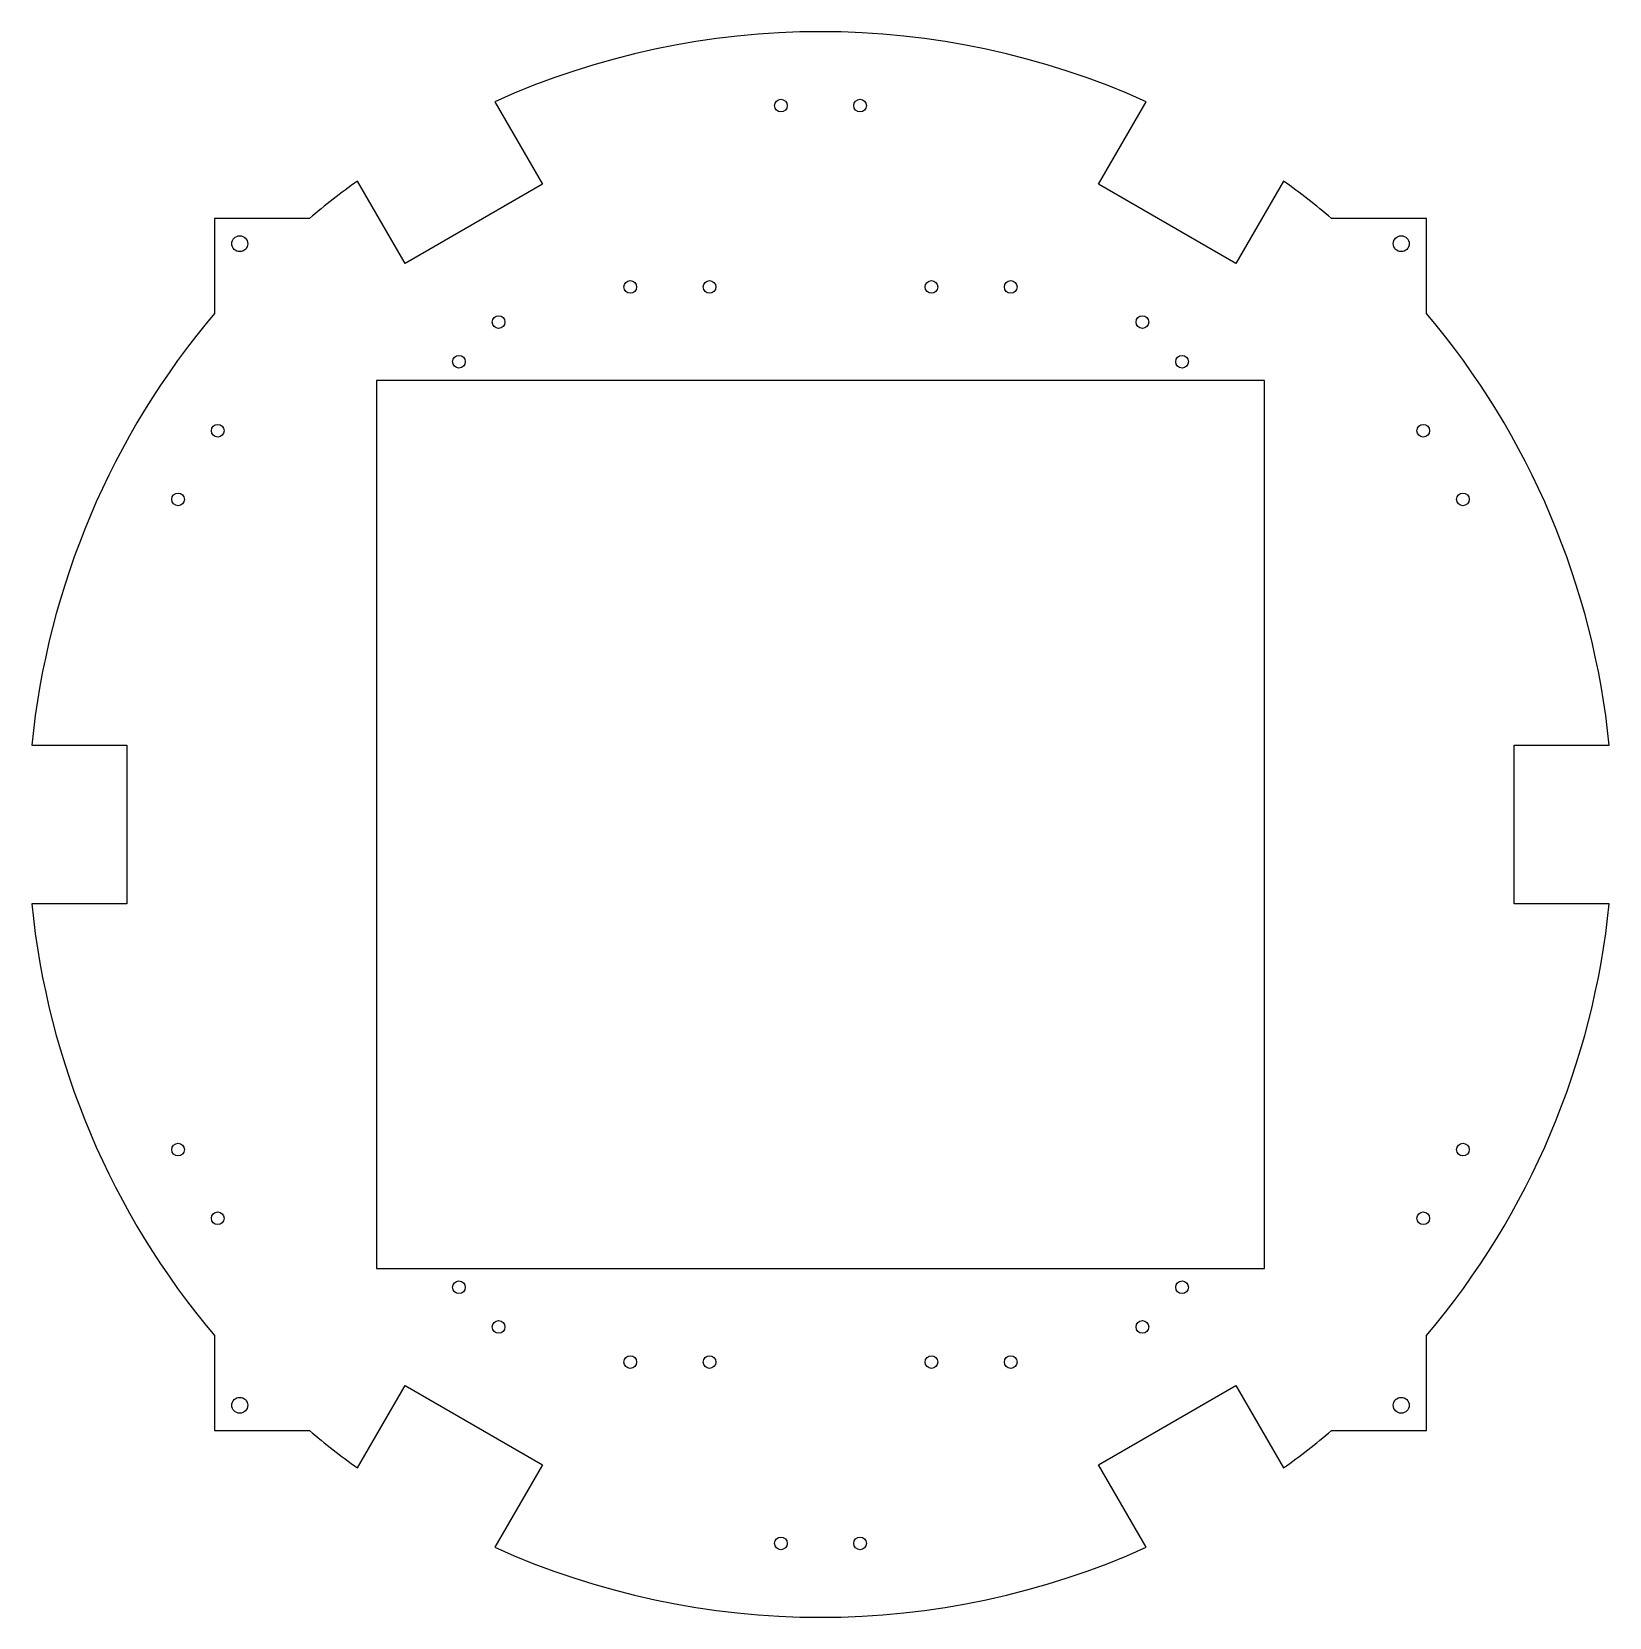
# Model space of a CAD drawing. Extents: x -249 to 249, y -250 to 250.
import ezdxf

# ---------------------------------------------------------------- set-up
doc = ezdxf.new("R2010")
doc.units = 0
doc.layers.get('0').update_dxf_attribs({"linetype": 'CONTINUOUS'})

msp = doc.modelspace()

# ---------------------------------------------------------------- linework, layer by layer
at = {"color": 7, "linetype": 'CONTINUOUS'}
for p, q in [((-102.72, 227.92), (-87.72, 201.94)), ((87.72, 201.94), (102.72, 227.92)), ((-131.02, 176.94), (-146.02, 202.92)), ((-87.72, 201.94), (-131.02, 176.94)), ((131.02, 176.94), (87.72, 201.94)), ((146.02, 202.92), (131.02, 176.94)), ((-191.14, 191.14), (-191.14, 161.14)), ((-161.14, 191.14), (-191.14, 191.14)), ((191.14, 191.14), (161.14, 191.14)), ((191.14, 161.14), (191.14, 191.14)), ((-140, 140), (-140, -140)), ((140, 140), (-140, 140)), ((140, -140), (140, 140)), ((-248.75, 25), (-218.75, 25)), ((-218.75, 25), (-218.75, -25)), ((218.75, 25), (248.75, 25)), ((218.75, -25), (218.75, 25)), ((-218.75, -25), (-248.75, -25)), ((248.75, -25), (218.75, -25)), ((-140, -140), (140, -140)), ((-191.14, -161.14), (-191.14, -191.14)), ((191.14, -191.14), (191.14, -161.14)), ((-146.02, -202.92), (-131.02, -176.94)), ((-131.02, -176.94), (-87.72, -201.94)), ((87.72, -201.94), (131.02, -176.94)), ((131.02, -176.94), (146.02, -202.92)), ((-191.14, -191.14), (-161.14, -191.14)), ((161.14, -191.14), (191.14, -191.14)), ((-87.72, -201.94), (-102.72, -227.92)), ((102.72, -227.92), (87.72, -201.94))]:
    msp.add_line(p, q, dxfattribs=at)
for centre, radius in [((-12.5, 226.7), 2), ((12.5, 226.7), 2), ((-183.14, 183.14), 2.5), ((183.14, 183.14), 2.5), ((-60, 169.5), 2), ((-35, 169.5), 2), ((35, 169.5), 2), ((60, 169.5), 2), ((-101.52, 158.44), 2), ((101.52, 158.44), 2), ((-114.02, 145.94), 2), ((114.02, 145.94), 2), ((-190.07, 124.17), 2), ((190.07, 124.17), 2), ((-202.57, 102.52), 2), ((202.57, 102.52), 2), ((-202.57, -102.52), 2), ((202.57, -102.52), 2), ((-190.07, -124.17), 2), ((190.07, -124.17), 2), ((-114.02, -145.94), 2), ((114.02, -145.94), 2), ((-101.52, -158.44), 2), ((101.52, -158.44), 2), ((-60, -169.5), 2), ((-35, -169.5), 2), ((35, -169.5), 2), ((60, -169.5), 2), ((-183.14, -183.14), 2.5), ((183.14, -183.14), 2.5), ((-12.5, -226.7), 2), ((12.5, -226.7), 2)]:
    msp.add_circle(centre, radius, dxfattribs=at)
for start, end in [(65.7392, 114.2608), (125.7392, 130.1324), (49.8676, 54.2608), (139.8676, 174.2608), (5.7392, 40.1324), (185.7392, 220.1324), (319.8676, 354.2608), (229.8676, 234.2608), (305.7392, 310.1324), (245.7392, 294.2608)]:
    msp.add_arc((0, 0), 250, start, end, dxfattribs=at)

doc.saveas('drawing.dxf')
